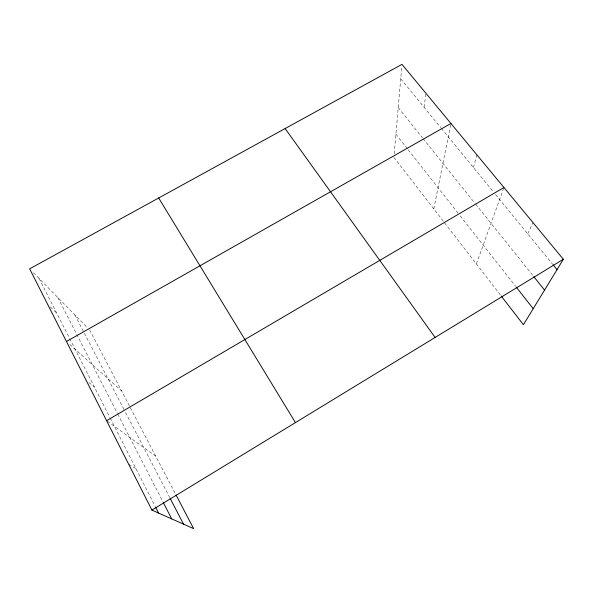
<?xml version="1.0" encoding="UTF-8"?>
<svg xmlns="http://www.w3.org/2000/svg" width="593" height="593" viewBox="0 0 593 593"><rect width="100%" height="100%" fill="white"/><g stroke="black" fill="none" stroke-linecap="round" stroke-linejoin="round"><path stroke-width="0.44" stroke-dasharray="2.96 2.22" d="M394.197 153.772L401.757 67.076M424.047 107.244L425.863 94.22M433.794 208.899L450.932 123.485M473.429 167.53L476.891 154.84M476.401 263.959L503.627 188.359M527.718 233.812L532.988 222.605M128.718 464.334L135.997 468.7M107.311 421.2L155.729 456.195M88.846 382.478L94.369 386.992M69.811 344.496L121.543 390.876M50.264 306.9L56.743 313.134M33.416 272.676L87.72 327.981M400.742 78.78L440.762 127.651M441.34 128.355L493.213 191.687M495.54 194.526L552.35 263.892M398.222 107.615L422.453 137.828M423.024 138.532L475.075 203.451M475.645 204.162L533.181 275.908M395.909 134.166L407.665 149.102M408.221 149.814L459.086 214.466M460.22 215.911L515.658 286.375M393.885 157.33L500.611 295.24M89.654 329.945L129.934 406.917M130.356 407.717L175.617 494.191M74.844 314.868L124.723 410.897M125.56 412.506L169.591 497.282M57.758 297.471L117.362 413.277M117.777 414.077L162.912 501.774M39.056 278.428L69.299 337.788M69.715 338.603L109.816 417.316M110.231 418.139L155.247 506.496"/><path stroke-width="0.89" d="M176.039 495.007L193.637 528.63L151.912 510.099L29.65 268.844L401.995 64.37L563.35 259.274L523.426 324.727L501.167 295.959M151.912 510.099L563.35 259.274M106.599 420.689L503.931 187.507M66.468 341.494L450.932 123.485M552.935 264.604L557.042 269.615M533.752 276.612L544.552 290.088M516.221 287.094L533.203 308.686M285.129 128.548L435.114 337.454M158.687 197.98L295.44 422.594M170.013 498.098L183.541 524.145M163.334 502.59L171.725 518.897M155.67 507.319L158.598 513.064"/></g></svg>
